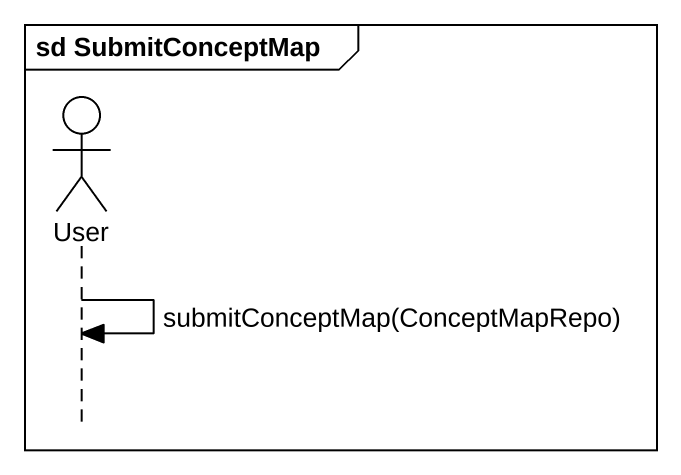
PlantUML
@startuml
mainframe sd SubmitConceptMap
hide footbox
actor User

User -> User : submitConceptMap(ConceptMapRepo)
@enduml
